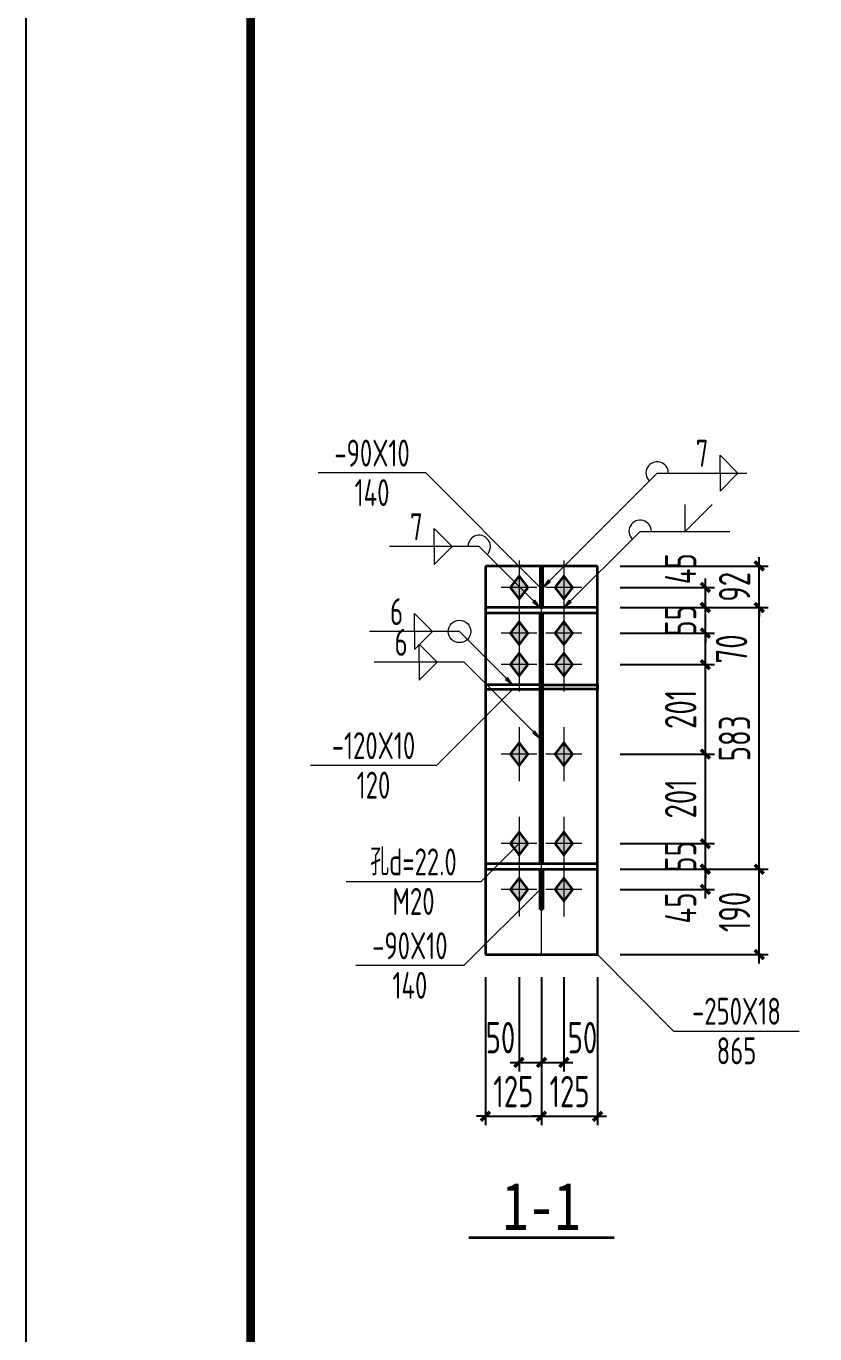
# Model space of a CAD drawing. Extents: x 899043 to 2598688, y -137197 to 211789.
# Drawn here: x 2015292 to 2028465, y 68146 to 89980 of the extents above; entities that cross this region are included whole.
import ezdxf
from ezdxf.enums import TextEntityAlignment as Align

# ---------------------------------------------------------------- set-up
doc = ezdxf.new("R2010")
doc.units = 0
doc.header["$LTSCALE"] = 1500
doc.header["$MEASUREMENT"] = 0
doc.linetypes.add('线型6', pattern=[8.75, 5, -1.25, 1.25, -1.25])
doc.layers.add('00-tk', color=151, linetype='Continuous')
doc.layers.add('PUB_TEXT', color=7, linetype='Continuous')
for name, color, linetype, lineweight in [('10', 7, 'Continuous', 35), ('20', 2, 'Continuous', 35), ('尺寸标注', 9, 'Continuous', 18), ('焊缝标注', 9, 'Continuous', 18), ('螺栓孔标注', 9, 'Continuous', 18), ('钢板标注', 9, 'Continuous', 18)]:
    doc.layers.add(name, color=color, linetype=linetype, lineweight=lineweight)
doc.styles.add('TSSD_Dimension', font='Tssdeng.shx', dxfattribs={"width": 0.7, "bigfont": 'hztxt.shx'})
doc.styles.add('仿宋体', font='', dxfattribs={"width": 0.8})
doc.styles.get('仿宋体').set_extended_font_data('SimSun')
doc.dimstyles.new('TSSD_150_150', dxfattribs={"dimtxt": 525, "dimasz": 150, "dimexe": 150, "dimexo": 375, "dimgap": 150, "dimtad": 1, "dimdec": 0, "dimzin": 0, "dimdsep": 46, "dimtxsty": 'TSSD_Dimension', "dimblk": 'ARCHTICK', "dimblk1": 'ARCHTICK', "dimblk2": 'ARCHTICK', "dimcen": 0, "dimdle": 150, "dimclrt": 7, "dimadec": 0, "dimazin": 0, "dimtfac": 1, "dimtdec": 0, "dimtix": 1, "dimtmove": 2, "dimatfit": 3, "dimfxl": 0, "dimtolj": 1, "dimtzin": 0, "dimarcsym": 0})

# ---------------------------------------------------------------- blocks, each defined once
blk = doc.blocks.new('_ArchTick')
at = {"color": 0, "linetype": 'ByBlock', "const_width": 0.4}
blk.add_lwpolyline([(-0.5, -0.5), (0.5, 0.5)], dxfattribs=at)
blk = doc.blocks.new('*D11')
at = {"layer": 'Defpoints', "color": 0, "linetype": 'Continuous'}
for p in [(2024837, 80610), (2026637, 80610), (2024837, 80272)]:
    blk.add_point(p, dxfattribs=at)
at = {"layer": '尺寸标注', "color": 0, "linetype": 'Continuous', "lineweight": -2}
for p, q in [((2025212, 80610), (2026787, 80610)), ((2026637, 80122), (2026637, 80760)), ((2025212, 80272), (2026787, 80272))]:
    blk.add_line(p, q, dxfattribs=at)
at = {"layer": '尺寸标注', "color": 0, "linetype": 'Continuous', "lineweight": -2, "xscale": 150, "yscale": 150, "zscale": 150}
for p, rotation in [((2026637, 80610), 90), ((2026637, 80272), 270)]:
    blk.add_blockref('_ArchTick', p, dxfattribs=dict(at, rotation=rotation))
at = {"layer": '尺寸标注', "color": 7, "linetype": 'Continuous', "lineweight": 18, "insert": (2026224, 80920), "char_height": 525, "attachment_point": 5, "rotation": 90, "style": 'TSSD_Dimension'}
blk.add_mtext('\\A1;45', dxfattribs=at)
blk = doc.blocks.new('*D12')
at = {"layer": 'Defpoints', "color": 0, "linetype": 'Continuous'}
for p in [(2024837, 80272), (2026637, 80272), (2024837, 79845)]:
    blk.add_point(p, dxfattribs=at)
at = {"layer": '尺寸标注', "color": 0, "linetype": 'Continuous', "lineweight": -2}
for p, q in [((2026637, 80272), (2026637, 80422)), ((2025212, 80272), (2026787, 80272)), ((2026637, 79845), (2026637, 80272)), ((2025212, 79845), (2026787, 79845)), ((2026637, 79845), (2026637, 79695))]:
    blk.add_line(p, q, dxfattribs=at)
at = {"layer": '尺寸标注', "color": 0, "linetype": 'Continuous', "lineweight": -2, "xscale": 150, "yscale": 150, "zscale": 150}
for p, rotation in [((2026637, 80272), 270), ((2026637, 79845), 90)]:
    blk.add_blockref('_ArchTick', p, dxfattribs=dict(at, rotation=rotation))
at = {"layer": '尺寸标注', "color": 7, "linetype": 'Continuous', "lineweight": 18, "insert": (2026224, 80058), "char_height": 525, "attachment_point": 5, "rotation": 90, "style": 'TSSD_Dimension'}
blk.add_mtext('\\A1;55', dxfattribs=at)
blk = doc.blocks.new('*D13')
at = {"layer": 'Defpoints', "color": 0, "linetype": 'Continuous'}
for p in [(2024837, 79845), (2026637, 79845), (2024837, 79320)]:
    blk.add_point(p, dxfattribs=at)
at = {"layer": '尺寸标注', "color": 0, "linetype": 'Continuous', "lineweight": -2}
for p, q in [((2026637, 79170), (2026637, 79995)), ((2025212, 79845), (2026787, 79845)), ((2025212, 79320), (2026787, 79320))]:
    blk.add_line(p, q, dxfattribs=at)
at = {"layer": '尺寸标注', "color": 0, "linetype": 'Continuous', "lineweight": -2, "xscale": 150, "yscale": 150, "zscale": 150}
for p, rotation in [((2026637, 79845), 90), ((2026637, 79320), 270)]:
    blk.add_blockref('_ArchTick', p, dxfattribs=dict(at, rotation=rotation))
at = {"layer": '尺寸标注', "color": 7, "linetype": 'Continuous', "lineweight": 18, "insert": (2027074, 79582), "char_height": 525, "attachment_point": 5, "rotation": 90, "style": 'TSSD_Dimension'}
blk.add_mtext('\\A1;70', dxfattribs=at)
blk = doc.blocks.new('*D14')
at = {"layer": 'Defpoints', "color": 0, "linetype": 'Continuous'}
for p in [(2024837, 75903), (2026637, 75903), (2024837, 75566)]:
    blk.add_point(p, dxfattribs=at)
at = {"layer": '尺寸标注', "color": 0, "linetype": 'Continuous', "lineweight": -2}
for p, q in [((2026637, 75416), (2026637, 76053)), ((2025212, 75903), (2026787, 75903)), ((2025212, 75566), (2026787, 75566))]:
    blk.add_line(p, q, dxfattribs=at)
at = {"layer": '尺寸标注', "color": 0, "linetype": 'Continuous', "lineweight": -2, "xscale": 150, "yscale": 150, "zscale": 150}
for p, rotation in [((2026637, 75903), 90), ((2026637, 75566), 270)]:
    blk.add_blockref('_ArchTick', p, dxfattribs=dict(at, rotation=rotation))
at = {"layer": '尺寸标注', "color": 7, "linetype": 'Continuous', "lineweight": 18, "insert": (2026224, 75256), "char_height": 525, "attachment_point": 5, "rotation": 90, "style": 'TSSD_Dimension'}
blk.add_mtext('\\A1;45', dxfattribs=at)
blk = doc.blocks.new('*D15')
at = {"layer": 'Defpoints', "color": 0, "linetype": 'Continuous'}
for p in [(2024837, 76331), (2026637, 76331), (2024837, 75903)]:
    blk.add_point(p, dxfattribs=at)
at = {"layer": '尺寸标注', "color": 0, "linetype": 'Continuous', "lineweight": -2}
for p, q in [((2026637, 76331), (2026637, 76481)), ((2025212, 76331), (2026787, 76331)), ((2026637, 75903), (2026637, 76331)), ((2025212, 75903), (2026787, 75903)), ((2026637, 75903), (2026637, 75753))]:
    blk.add_line(p, q, dxfattribs=at)
at = {"layer": '尺寸标注', "color": 0, "linetype": 'Continuous', "lineweight": -2, "xscale": 150, "yscale": 150, "zscale": 150}
for p, rotation in [((2026637, 76331), 270), ((2026637, 75903), 90)]:
    blk.add_blockref('_ArchTick', p, dxfattribs=dict(at, rotation=rotation))
at = {"layer": '尺寸标注', "color": 7, "linetype": 'Continuous', "lineweight": 18, "insert": (2026224, 76117), "char_height": 525, "attachment_point": 5, "rotation": 90, "style": 'TSSD_Dimension'}
blk.add_mtext('\\A1;55', dxfattribs=at)
blk = doc.blocks.new('*D16')
at = {"layer": 'Defpoints', "color": 0, "linetype": 'Continuous'}
for p in [(2024837, 79320), (2026637, 79320), (2024837, 77826)]:
    blk.add_point(p, dxfattribs=at)
at = {"layer": '尺寸标注', "color": 0, "linetype": 'Continuous', "lineweight": -2}
for p, q in [((2025212, 79320), (2026787, 79320)), ((2026637, 77676), (2026637, 79470)), ((2025212, 77826), (2026787, 77826))]:
    blk.add_line(p, q, dxfattribs=at)
at = {"layer": '尺寸标注', "color": 0, "linetype": 'Continuous', "lineweight": -2, "xscale": 150, "yscale": 150, "zscale": 150}
for p, rotation in [((2026637, 79320), 90), ((2026637, 77826), 270)]:
    blk.add_blockref('_ArchTick', p, dxfattribs=dict(at, rotation=rotation))
at = {"layer": '尺寸标注', "color": 7, "linetype": 'Continuous', "lineweight": 18, "insert": (2026224, 78573), "char_height": 525, "attachment_point": 5, "rotation": 90, "style": 'TSSD_Dimension'}
blk.add_mtext('\\A1;201', dxfattribs=at)
blk = doc.blocks.new('*D17')
at = {"layer": 'Defpoints', "color": 0, "linetype": 'Continuous'}
for p in [(2024837, 77826), (2026637, 77826), (2024837, 76331)]:
    blk.add_point(p, dxfattribs=at)
at = {"layer": '尺寸标注', "color": 0, "linetype": 'Continuous', "lineweight": -2}
for p, q in [((2026637, 76181), (2026637, 77976)), ((2025212, 77826), (2026787, 77826)), ((2025212, 76331), (2026787, 76331))]:
    blk.add_line(p, q, dxfattribs=at)
at = {"layer": '尺寸标注', "color": 0, "linetype": 'Continuous', "lineweight": -2, "xscale": 150, "yscale": 150, "zscale": 150}
for p, rotation in [((2026637, 77826), 90), ((2026637, 76331), 270)]:
    blk.add_blockref('_ArchTick', p, dxfattribs=dict(at, rotation=rotation))
at = {"layer": '尺寸标注', "color": 7, "linetype": 'Continuous', "lineweight": 18, "insert": (2026224, 77078), "char_height": 525, "attachment_point": 5, "rotation": 90, "style": 'TSSD_Dimension'}
blk.add_mtext('\\A1;201', dxfattribs=at)
blk = doc.blocks.new('*D18')
at = {"layer": 'Defpoints', "color": 0, "linetype": 'Continuous'}
for p in [(2023524, 74478), (2023899, 74478), (2023899, 72678)]:
    blk.add_point(p, dxfattribs=at)
at = {"layer": '尺寸标注', "color": 0, "linetype": 'Continuous', "lineweight": -2}
for p, q in [((2023524, 74103), (2023524, 72528)), ((2023899, 74103), (2023899, 72528)), ((2023374, 72678), (2024049, 72678))]:
    blk.add_line(p, q, dxfattribs=at)
at = {"layer": '尺寸标注', "color": 0, "linetype": 'Continuous', "lineweight": -2, "xscale": 150, "yscale": 150, "zscale": 150, "rotation": 180}
blk.add_blockref('_ArchTick', (2023524, 72678), dxfattribs=at)
at = {"layer": '尺寸标注', "color": 0, "linetype": 'Continuous', "lineweight": -2, "xscale": 150, "yscale": 150, "zscale": 150}
blk.add_blockref('_ArchTick', (2023899, 72678), dxfattribs=at)
at = {"layer": '尺寸标注', "color": 7, "linetype": 'Continuous', "lineweight": 18, "insert": (2023214, 73091), "char_height": 525, "attachment_point": 5, "style": 'TSSD_Dimension'}
blk.add_mtext('\\A1;50', dxfattribs=at)
blk = doc.blocks.new('*D19')
at = {"layer": 'Defpoints', "color": 0, "linetype": 'Continuous'}
for p in [(2023899, 74478), (2024274, 74478), (2024274, 72678)]:
    blk.add_point(p, dxfattribs=at)
at = {"layer": '尺寸标注', "color": 0, "linetype": 'Continuous', "lineweight": -2}
for p, q in [((2023899, 74103), (2023899, 72528)), ((2024274, 74103), (2024274, 72528)), ((2023749, 72678), (2024424, 72678))]:
    blk.add_line(p, q, dxfattribs=at)
at = {"layer": '尺寸标注', "color": 0, "linetype": 'Continuous', "lineweight": -2, "xscale": 150, "yscale": 150, "zscale": 150, "rotation": 180}
blk.add_blockref('_ArchTick', (2023899, 72678), dxfattribs=at)
at = {"layer": '尺寸标注', "color": 0, "linetype": 'Continuous', "lineweight": -2, "xscale": 150, "yscale": 150, "zscale": 150}
blk.add_blockref('_ArchTick', (2024274, 72678), dxfattribs=at)
at = {"layer": '尺寸标注', "color": 7, "linetype": 'Continuous', "lineweight": 18, "insert": (2024584, 73091), "char_height": 525, "attachment_point": 5, "style": 'TSSD_Dimension'}
blk.add_mtext('\\A1;50', dxfattribs=at)
blk = doc.blocks.new('*D20')
at = {"layer": 'Defpoints', "color": 0, "linetype": 'Continuous'}
for p in [(2022962, 74478), (2023899, 74478), (2023899, 71778)]:
    blk.add_point(p, dxfattribs=at)
at = {"layer": '尺寸标注', "color": 0, "linetype": 'Continuous', "lineweight": -2}
for p, q in [((2022962, 74103), (2022962, 71628)), ((2023899, 74103), (2023899, 71628)), ((2022962, 71778), (2022812, 71778)), ((2022962, 71778), (2023899, 71778)), ((2023899, 71778), (2024049, 71778))]:
    blk.add_line(p, q, dxfattribs=at)
at = {"layer": '尺寸标注', "color": 0, "linetype": 'Continuous', "lineweight": -2, "xscale": 150, "yscale": 150, "zscale": 150}
blk.add_blockref('_ArchTick', (2022962, 71778), dxfattribs=at)
at = {"layer": '尺寸标注', "color": 0, "linetype": 'Continuous', "lineweight": -2, "xscale": 150, "yscale": 150, "zscale": 150, "rotation": 180}
blk.add_blockref('_ArchTick', (2023899, 71778), dxfattribs=at)
at = {"layer": '尺寸标注', "color": 7, "linetype": 'Continuous', "lineweight": 18, "insert": (2023430, 72191), "char_height": 525, "attachment_point": 5, "style": 'TSSD_Dimension'}
blk.add_mtext('\\A1;125', dxfattribs=at)
blk = doc.blocks.new('*D21')
at = {"layer": 'Defpoints', "color": 0, "linetype": 'Continuous'}
for p in [(2023899, 74478), (2024837, 74478), (2024837, 71778)]:
    blk.add_point(p, dxfattribs=at)
at = {"layer": '尺寸标注', "color": 0, "linetype": 'Continuous', "lineweight": -2}
for p, q in [((2023899, 74103), (2023899, 71628)), ((2024837, 74103), (2024837, 71628)), ((2023899, 71778), (2023749, 71778)), ((2023899, 71778), (2024837, 71778)), ((2024837, 71778), (2024987, 71778))]:
    blk.add_line(p, q, dxfattribs=at)
at = {"layer": '尺寸标注', "color": 0, "linetype": 'Continuous', "lineweight": -2, "xscale": 150, "yscale": 150, "zscale": 150}
blk.add_blockref('_ArchTick', (2023899, 71778), dxfattribs=at)
at = {"layer": '尺寸标注', "color": 0, "linetype": 'Continuous', "lineweight": -2, "xscale": 150, "yscale": 150, "zscale": 150, "rotation": 180}
blk.add_blockref('_ArchTick', (2024837, 71778), dxfattribs=at)
at = {"layer": '尺寸标注', "color": 7, "linetype": 'Continuous', "lineweight": 18, "insert": (2024368, 72191), "char_height": 525, "attachment_point": 5, "style": 'TSSD_Dimension'}
blk.add_mtext('\\A1;125', dxfattribs=at)
blk = doc.blocks.new('*D22')
at = {"layer": 'Defpoints', "color": 0, "linetype": 'Continuous'}
for p in [(2024837, 75903), (2027537, 75903), (2024837, 74478)]:
    blk.add_point(p, dxfattribs=at)
at = {"layer": '尺寸标注', "color": 0, "linetype": 'Continuous', "lineweight": -2}
for p, q in [((2027537, 74328), (2027537, 76053)), ((2025212, 75903), (2027687, 75903)), ((2025212, 74478), (2027687, 74478))]:
    blk.add_line(p, q, dxfattribs=at)
at = {"layer": '尺寸标注', "color": 0, "linetype": 'Continuous', "lineweight": -2, "xscale": 150, "yscale": 150, "zscale": 150}
for p, rotation in [((2027537, 75903), 90), ((2027537, 74478), 270)]:
    blk.add_blockref('_ArchTick', p, dxfattribs=dict(at, rotation=rotation))
at = {"layer": '尺寸标注', "color": 7, "linetype": 'Continuous', "lineweight": 18, "insert": (2027124, 75191), "char_height": 525, "attachment_point": 5, "rotation": 90, "style": 'TSSD_Dimension'}
blk.add_mtext('\\A1;190', dxfattribs=at)
blk = doc.blocks.new('*D23')
at = {"layer": 'Defpoints', "color": 0, "linetype": 'Continuous'}
for p in [(2024837, 80272), (2027537, 80272), (2024837, 75903)]:
    blk.add_point(p, dxfattribs=at)
at = {"layer": '尺寸标注', "color": 0, "linetype": 'Continuous', "lineweight": -2}
for p, q in [((2027537, 75753), (2027537, 80422)), ((2025212, 80272), (2027687, 80272)), ((2025212, 75903), (2027687, 75903))]:
    blk.add_line(p, q, dxfattribs=at)
at = {"layer": '尺寸标注', "color": 0, "linetype": 'Continuous', "lineweight": -2, "xscale": 150, "yscale": 150, "zscale": 150}
for p, rotation in [((2027537, 80272), 90), ((2027537, 75903), 270)]:
    blk.add_blockref('_ArchTick', p, dxfattribs=dict(at, rotation=rotation))
at = {"layer": '尺寸标注', "color": 7, "linetype": 'Continuous', "lineweight": 18, "insert": (2027124, 78088), "char_height": 525, "attachment_point": 5, "rotation": 90, "style": 'TSSD_Dimension'}
blk.add_mtext('\\A1;583', dxfattribs=at)
blk = doc.blocks.new('*D24')
at = {"layer": 'Defpoints', "color": 0, "linetype": 'Continuous'}
for p in [(2024837, 80966), (2027537, 80966), (2024837, 80272)]:
    blk.add_point(p, dxfattribs=at)
at = {"layer": '尺寸标注', "color": 0, "linetype": 'Continuous', "lineweight": -2}
for p, q in [((2027537, 80966), (2027537, 81116)), ((2025212, 80966), (2027687, 80966)), ((2027537, 80272), (2027537, 80966)), ((2025212, 80272), (2027687, 80272)), ((2027537, 80272), (2027537, 80122))]:
    blk.add_line(p, q, dxfattribs=at)
at = {"layer": '尺寸标注', "color": 0, "linetype": 'Continuous', "lineweight": -2, "xscale": 150, "yscale": 150, "zscale": 150}
for p, rotation in [((2027537, 80966), 270), ((2027537, 80272), 90)]:
    blk.add_blockref('_ArchTick', p, dxfattribs=dict(at, rotation=rotation))
at = {"layer": '尺寸标注', "color": 7, "linetype": 'Continuous', "lineweight": 18, "insert": (2027124, 80619), "char_height": 525, "attachment_point": 5, "rotation": 90, "style": 'TSSD_Dimension'}
blk.add_mtext('\\A1;92', dxfattribs=at)
blk = doc.blocks.new('A$C16496DF1')
at = {"layer": '00-tk'}
for p, q in [((0, 0), (0, 126150)), ((3750, 1500), (3750, 124650))]:
    blk.add_line(p, q, dxfattribs=at)
at = {"layer": '00-tk', "const_width": 150}
blk.add_lwpolyline([(3750, 124650), (176850, 124650), (176850, 1500), (3750, 1500)], close=True, dxfattribs=at)

msp = doc.modelspace()

# ---------------------------------------------------------------- hatches: boundary and pattern name
at = {"layer": '10'}
for points in [[(2023524.2, 80804.7), (2023374.2, 80609.7), (2023524.2, 80414.7), (2023674.2, 80609.7)], [(2024274.2, 80804.7), (2024124.2, 80609.7), (2024274.2, 80414.7), (2024424.2, 80609.7)], [(2023524.2, 80039.7), (2023374.2, 79844.7), (2023524.2, 79649.7), (2023674.2, 79844.7)], [(2024274.2, 80039.7), (2024124.2, 79844.7), (2024274.2, 79649.7), (2024424.2, 79844.7)], [(2023524.2, 79514.7), (2023374.2, 79319.7), (2023524.2, 79124.7), (2023674.2, 79319.7)], [(2024274.2, 79514.7), (2024124.2, 79319.7), (2024274.2, 79124.7), (2024424.2, 79319.7)], [(2023524.2, 78020.7), (2023374.2, 77825.7), (2023524.2, 77630.7), (2023674.2, 77825.7)], [(2024274.2, 78020.7), (2024124.2, 77825.7), (2024274.2, 77630.7), (2024424.2, 77825.7)], [(2023524.2, 76525.9), (2023374.2, 76330.9), (2023524.2, 76135.9), (2023674.2, 76330.9)], [(2024274.2, 76525.9), (2024124.2, 76330.9), (2024274.2, 76135.9), (2024424.2, 76330.9)], [(2023524.2, 75760.9), (2023374.2, 75565.9), (2023524.2, 75370.9), (2023674.2, 75565.9)], [(2024274.2, 75760.9), (2024124.2, 75565.9), (2024274.2, 75370.9), (2024424.2, 75565.9)]]:
    msp.add_hatch(color=1, dxfattribs=at).paths.add_polyline_path(points)
at = {"layer": '焊缝标注'}
for points in [[(2023921.7, 80609.7), (2024043.7, 80699.8), (2024011.9, 80731.6)], [(2023876.7, 80272.2), (2023786.6, 80394.3), (2023754.8, 80362.5)], [(2024274.2, 80272.2), (2024396.2, 80362.3), (2024364.4, 80394.1)], [(2023419.2, 78982.2), (2023329.1, 79104.3), (2023297.3, 79072.5)], [(2023876.7, 78087.8), (2023786.6, 78209.9), (2023754.8, 78178.1)]]:
    msp.add_hatch(color=256, dxfattribs=at).paths.add_polyline_path(points)

# ---------------------------------------------------------------- linework, layer by layer
at = {"layer": '10', "color": 9, "lineweight": 18, "ltscale": 2}
for p, q in [((2023524.2, 81059.7), (2023524.2, 80159.7)), ((2024274.2, 81059.7), (2024274.2, 80159.7)), ((2023824.2, 80609.7), (2023224.2, 80609.7)), ((2024574.2, 80609.7), (2023974.2, 80609.7)), ((2023524.2, 80294.7), (2023524.2, 79394.7)), ((2024274.2, 80294.7), (2024274.2, 79394.7)), ((2023824.2, 79844.7), (2023224.2, 79844.7)), ((2023524.2, 79769.7), (2023524.2, 78869.7)), ((2024574.2, 79844.7), (2023974.2, 79844.7)), ((2024274.2, 79769.7), (2024274.2, 78869.7)), ((2023824.2, 79319.7), (2023224.2, 79319.7)), ((2024574.2, 79319.7), (2023974.2, 79319.7)), ((2023524.2, 78275.7), (2023524.2, 77375.7)), ((2024274.2, 78275.7), (2024274.2, 77375.7)), ((2023824.2, 77825.7), (2023224.2, 77825.7)), ((2024574.2, 77825.7), (2023974.2, 77825.7)), ((2023524.2, 76780.9), (2023524.2, 75880.9)), ((2024274.2, 76780.9), (2024274.2, 75880.9)), ((2023824.2, 76330.9), (2023224.2, 76330.9)), ((2024574.2, 76330.9), (2023974.2, 76330.9)), ((2023524.2, 76015.9), (2023524.2, 75115.9)), ((2024274.2, 76015.9), (2024274.2, 75115.9)), ((2023824.2, 75565.9), (2023224.2, 75565.9)), ((2024574.2, 75565.9), (2023974.2, 75565.9))]:
    msp.add_line(p, q, dxfattribs=at)
at = {"layer": '10', "linetype": '线型6', "lineweight": 18, "ltscale": 2}
msp.add_line((2023899.2, 74463.4), (2023899.2, 80980.9), dxfattribs=at)
at = {"layer": '10', "color": 3, "lineweight": 35, "ltscale": 2}
for p, q in [((2024836.7, 80272.2), (2022961.7, 80272.2)), ((2022961.7, 80272.2), (2022961.7, 80182.2)), ((2022961.7, 80182.2), (2024836.7, 80182.2)), ((2023876.7, 75993.4), (2023876.7, 80182.2)), ((2023921.7, 75993.4), (2023921.7, 80182.2)), ((2024836.7, 80182.2), (2024836.7, 80272.2)), ((2024836.7, 75993.4), (2022961.7, 75993.4)), ((2022961.7, 75993.4), (2022961.7, 75903.4)), ((2024836.7, 75903.4), (2024836.7, 75993.4)), ((2022961.7, 75903.4), (2024836.7, 75903.4))]:
    msp.add_line(p, q, dxfattribs=at)
at = {"layer": '10', "lineweight": 35, "ltscale": 2}
msp.add_line((2022684.2, 69753.4), (2025114.2, 69753.4), dxfattribs=at)
at = {"layer": '10', "color": 1, "linetype": 'Continuous'}
for points in [[(2023524.2, 80804.7), (2023374.2, 80609.7), (2023524.2, 80414.7), (2023674.2, 80609.7)], [(2024274.2, 80804.7), (2024124.2, 80609.7), (2024274.2, 80414.7), (2024424.2, 80609.7)], [(2023524.2, 80039.7), (2023374.2, 79844.7), (2023524.2, 79649.7), (2023674.2, 79844.7)], [(2024274.2, 80039.7), (2024124.2, 79844.7), (2024274.2, 79649.7), (2024424.2, 79844.7)], [(2023524.2, 79514.7), (2023374.2, 79319.7), (2023524.2, 79124.7), (2023674.2, 79319.7)], [(2024274.2, 79514.7), (2024124.2, 79319.7), (2024274.2, 79124.7), (2024424.2, 79319.7)], [(2023524.2, 78020.7), (2023374.2, 77825.7), (2023524.2, 77630.7), (2023674.2, 77825.7)], [(2024274.2, 78020.7), (2024124.2, 77825.7), (2024274.2, 77630.7), (2024424.2, 77825.7)], [(2023524.2, 76525.9), (2023374.2, 76330.9), (2023524.2, 76135.9), (2023674.2, 76330.9)], [(2024274.2, 76525.9), (2024124.2, 76330.9), (2024274.2, 76135.9), (2024424.2, 76330.9)], [(2023524.2, 75760.9), (2023374.2, 75565.9), (2023524.2, 75370.9), (2023674.2, 75565.9)], [(2024274.2, 75760.9), (2024124.2, 75565.9), (2024274.2, 75370.9), (2024424.2, 75565.9)]]:
    msp.add_lwpolyline(points, close=True, dxfattribs=at)
at = {"layer": '20', "lineweight": 35, "ltscale": 2}
for p, q in [((2024836.7, 80965.9), (2022961.7, 80965.9)), ((2022961.7, 80965.9), (2022961.7, 74478.4)), ((2023921.7, 80947.2), (2023876.7, 80947.2)), ((2023876.7, 80947.2), (2023876.7, 80272.2)), ((2023921.7, 80272.2), (2023921.7, 80947.2)), ((2024836.7, 74478.4), (2024836.7, 80965.9)), ((2023876.7, 80272.2), (2023921.7, 80272.2)), ((2023876.7, 78982.2), (2022961.7, 78982.2)), ((2022961.7, 78982.2), (2022961.7, 78907.2)), ((2022961.7, 78907.2), (2023876.7, 78907.2)), ((2023876.7, 78907.2), (2023876.7, 78982.2)), ((2023921.7, 78982.2), (2024836.7, 78982.2)), ((2023921.7, 78907.2), (2023921.7, 78982.2)), ((2024836.7, 78907.2), (2023921.7, 78907.2)), ((2024836.7, 78982.2), (2024836.7, 78907.2)), ((2023876.7, 75903.4), (2023921.7, 75903.4)), ((2023876.7, 75228.4), (2023876.7, 75903.4)), ((2023921.7, 75903.4), (2023921.7, 75228.4)), ((2023921.7, 75228.4), (2023876.7, 75228.4)), ((2022961.7, 74478.4), (2024836.7, 74478.4))]:
    msp.add_line(p, q, dxfattribs=at)
at = {"layer": '焊缝标注', "lineweight": 18, "ltscale": 2}
for p, q in [((2026881.6, 82818.1), (2027181.6, 82518.1)), ((2026881.6, 82518.1), (2026881.6, 82818.1)), ((2023921.7, 80609.7), (2025831.6, 82518.1)), ((2025831.6, 82518.1), (2027331.6, 82518.1)), ((2026881.6, 82218.1), (2027181.6, 82518.1)), ((2026881.6, 82518.1), (2026881.6, 82218.1)), ((2026297.5, 81544.5), (2026297.5, 81994.5)), ((2026297.5, 81544.5), (2026747.5, 81994.5)), ((2022409.6, 81291.7), (2022109.6, 81591.7)), ((2022109.6, 81291.7), (2022109.6, 81591.7)), ((2024274.2, 80272.2), (2025547.5, 81544.5)), ((2025547.5, 81544.5), (2027047.5, 81544.5)), ((2022859.6, 81291.7), (2021359.6, 81291.7)), ((2022409.6, 81291.7), (2022109.6, 80991.7)), ((2022109.6, 81291.7), (2022109.6, 80991.7)), ((2023876.7, 80272.2), (2022859.6, 81291.7)), ((2022079.3, 79874.2), (2021779.3, 80174.2)), ((2021779.3, 79874.2), (2021779.3, 80174.2)), ((2022529.3, 79874.2), (2021029.3, 79874.2)), ((2022079.3, 79874.2), (2021779.3, 79574.2)), ((2021779.3, 79874.2), (2021779.3, 79574.2)), ((2023419.2, 78982.2), (2022529.3, 79874.2)), ((2022155.4, 79362.1), (2021855.4, 79662.1)), ((2021855.4, 79362.1), (2021855.4, 79662.1)), ((2022605.4, 79362.1), (2021105.4, 79362.1)), ((2022155.4, 79362.1), (2021855.4, 79062.1)), ((2021855.4, 79362.1), (2021855.4, 79062.1)), ((2023876.7, 78087.8), (2022605.4, 79362.1))]:
    msp.add_line(p, q, dxfattribs=at)
at = {"layer": '焊缝标注', "linetype": 'Continuous'}
for points in [[(2023921.7, 80609.7), (2024043.7, 80699.8), (2024011.9, 80731.6)], [(2023876.7, 80272.2), (2023786.6, 80394.3), (2023754.8, 80362.5)], [(2024274.2, 80272.2), (2024396.2, 80362.3), (2024364.4, 80394.1)], [(2023419.2, 78982.2), (2023329.1, 79104.3), (2023297.3, 79072.5)], [(2023876.7, 78087.8), (2023786.6, 78209.9), (2023754.8, 78178.1)]]:
    msp.add_lwpolyline(points, close=True, dxfattribs=at)
at = {"layer": '焊缝标注', "lineweight": 18, "ltscale": 2}
msp.add_circle((2022529.3, 79874.2), 187.5, dxfattribs=at)
for centre, start, end in [((2025831.6, 82518.1), 0, 224.97719), ((2025547.5, 81544.5), 0, 224.97719), ((2022859.6, 81291.7), 314.93158, 180)]:
    msp.add_arc(centre, 187.5, start, end, dxfattribs=at)
at = {"layer": '螺栓孔标注', "lineweight": 18, "ltscale": 2}
for p, q in [((2023524.2, 76330.9), (2022886.5, 75695.8)), ((2022886.5, 75695.8), (2020636.5, 75695.8))]:
    msp.add_line(p, q, dxfattribs=at)
at = {"layer": '螺栓孔标注', "ltscale": 2}
msp.add_lwpolyline([(2023524.3, 76330.9, 0.3, 0.3, 1), (2023524, 76330.9, 0.3, 0.3, 1)], format="xyseb", close=True, dxfattribs=at)
at = {"layer": '钢板标注', "lineweight": 18, "ltscale": 2}
for p, q in [((2021969.7, 82521.2), (2020169.7, 82521.2)), ((2023876.7, 80609.7), (2021969.7, 82521.2)), ((2023419.2, 78907.2), (2022143.8, 77637)), ((2022143.8, 77637), (2020043.8, 77637)), ((2023876.7, 75565.9), (2022601.3, 74295.7)), ((2024836.7, 74478.4), (2026105.9, 73202.1)), ((2022601.3, 74295.7), (2020801.3, 74295.7)), ((2026105.9, 73202.1), (2028205.9, 73202.1))]:
    msp.add_line(p, q, dxfattribs=at)
at = {"layer": '钢板标注', "ltscale": 2}
for points in [[(2023876.8, 80609.7, 0.3, 0.3, 1), (2023876.5, 80609.7, 0.3, 0.3, 1)], [(2023419.3, 78907.2, 0.3, 0.3, 1), (2023419, 78907.2, 0.3, 0.3, 1)], [(2023876.8, 75565.9, 0.3, 0.3, 1), (2023876.5, 75565.9, 0.3, 0.3, 1)], [(2024836.8, 74478.4, 0.3, 0.3, 1), (2024836.5, 74478.4, 0.3, 0.3, 1)]]:
    msp.add_lwpolyline(points, format="xyseb", close=True, dxfattribs=at)

# ---------------------------------------------------------------- block references
at = {"layer": '钢板标注', "color": 2, "linetype": 'ByBlock'}
msp.add_blockref('A$C16496DF1', (2015291.9, 3985.4), dxfattribs=at)

# ---------------------------------------------------------------- texts
at = {"layer": 'PUB_TEXT', "style": '仿宋体', "width": 0.8}
msp.add_text('1-1', height=797.47, dxfattribs=at).set_placement((2023899.2, 70278.4), align=Align.MIDDLE_CENTER)
at = {"layer": '焊缝标注', "lineweight": 25, "style": 'TSSD_Dimension', "width": 0.7}
for s, p in [('7', (2026581.6, 82623.1)), ('7', (2021809.6, 81396.7)), ('6', (2021479.3, 79979.2)), ('6', (2021555.4, 79467.1))]:
    msp.add_text(s, height=450, dxfattribs=at).set_placement(p, align=Align.CENTER)
at = {"layer": '螺栓孔标注', "lineweight": 25, "style": 'TSSD_Dimension', "width": 0.7}
msp.add_text('孔d=22.0', height=450, dxfattribs=at).set_placement((2021761.5, 75800.8), align=Align.CENTER)
msp.add_text('M20', height=450, dxfattribs=at).set_placement((2021761.5, 75590.8), align=Align.TOP_CENTER)
at = {"layer": '钢板标注', "lineweight": 25, "style": 'TSSD_Dimension', "width": 0.7}
for s, p in [('-90X10', (2021069.7, 82626.2)), ('-120X10', (2021093.8, 77742)), ('-90X10', (2021701.3, 74400.7)), ('-250X18', (2027155.9, 73307.1))]:
    msp.add_text(s, height=450, dxfattribs=at).set_placement(p, align=Align.CENTER)
for s, p in [('140', (2021069.7, 82416.2)), ('120', (2021093.8, 77532)), ('140', (2021701.3, 74190.7)), ('865', (2027155.9, 73097.1))]:
    msp.add_text(s, height=450, dxfattribs=at).set_placement(p, align=Align.TOP_CENTER)

# ---------------------------------------------------------------- dimensions: what is measured, and where the dimension line sits
at = {"layer": '尺寸标注', "linetype": 'Continuous', "lineweight": 18}
for base, p1, p2, text, picture, middle in [((2026636.7, 80609.7), (2024836.7, 80272.2), (2024836.7, 80609.7), '45', '*D11', (2026224.2, 80920)), ((2026636.7, 79844.7), (2024836.7, 79319.7), (2024836.7, 79844.7), '70', '*D13', (2027074.2, 79582.2)), ((2026636.7, 75903.4), (2024836.7, 75565.9), (2024836.7, 75903.4), '45', '*D14', (2026224.2, 75255.6))]:
    dim = msp.add_linear_dim(base=base, p1=p1, p2=p2, angle=90, text=text, dimstyle='TSSD_150_150', dxfattribs=at)
    dim.commit()
    dim.dimension.update_dxf_attribs({"geometry": picture, "text_midpoint": middle, "dimtype": 160})
for base, p1, p2, text, picture, middle in [((2027536.7, 80965.9), (2024836.7, 80272.2), (2024836.7, 80965.9), '92', '*D24', (2027124.2, 80619.1)), ((2026636.7, 80272.2), (2024836.7, 79844.7), (2024836.7, 80272.2), '55', '*D12', (2026224.2, 80058.5)), ((2027536.7, 80272.2), (2024836.7, 75903.4), (2024836.7, 80272.2), '583', '*D23', (2027124.2, 78087.8)), ((2026636.7, 79319.7), (2024836.7, 77825.7), (2024836.7, 79319.7), '201', '*D16', (2026224.2, 78572.7)), ((2026636.7, 77825.7), (2024836.7, 76330.9), (2024836.7, 77825.7), '201', '*D17', (2026224.2, 77078.3)), ((2026636.7, 76330.9), (2024836.7, 75903.4), (2024836.7, 76330.9), '55', '*D15', (2026224.2, 76117.2)), ((2027536.7, 75903.4), (2024836.7, 74478.4), (2024836.7, 75903.4), '190', '*D22', (2027124.2, 75190.9))]:
    dim = msp.add_linear_dim(base=base, p1=p1, p2=p2, angle=90, text=text, dimstyle='TSSD_150_150', dxfattribs=at)
    dim.commit()
    dim.dimension.update_dxf_attribs({"geometry": picture, "text_midpoint": middle})
for base, p1, p2, picture, middle in [((2023899.2, 71778.4), (2022961.7, 74478.4), (2023899.2, 74478.4), '*D20', (2023430.4, 72190.9)), ((2024836.7, 71778.4), (2023899.2, 74478.4), (2024836.7, 74478.4), '*D21', (2024367.9, 72190.9))]:
    dim = msp.add_linear_dim(base=base, p1=p1, p2=p2, text='125', dimstyle='TSSD_150_150', dxfattribs=at)
    dim.commit()
    dim.dimension.update_dxf_attribs({"geometry": picture, "text_midpoint": middle})
for base, p1, p2, picture, middle in [((2023899.2, 72678.4), (2023524.2, 74478.4), (2023899.2, 74478.4), '*D18', (2023213.9, 73090.9)), ((2024274.2, 72678.4), (2023899.2, 74478.4), (2024274.2, 74478.4), '*D19', (2024584.4, 73090.9))]:
    dim = msp.add_linear_dim(base=base, p1=p1, p2=p2, text='50', dimstyle='TSSD_150_150', dxfattribs=at)
    dim.commit()
    dim.dimension.update_dxf_attribs({"geometry": picture, "text_midpoint": middle, "dimtype": 160})

doc.saveas('drawing.dxf')
